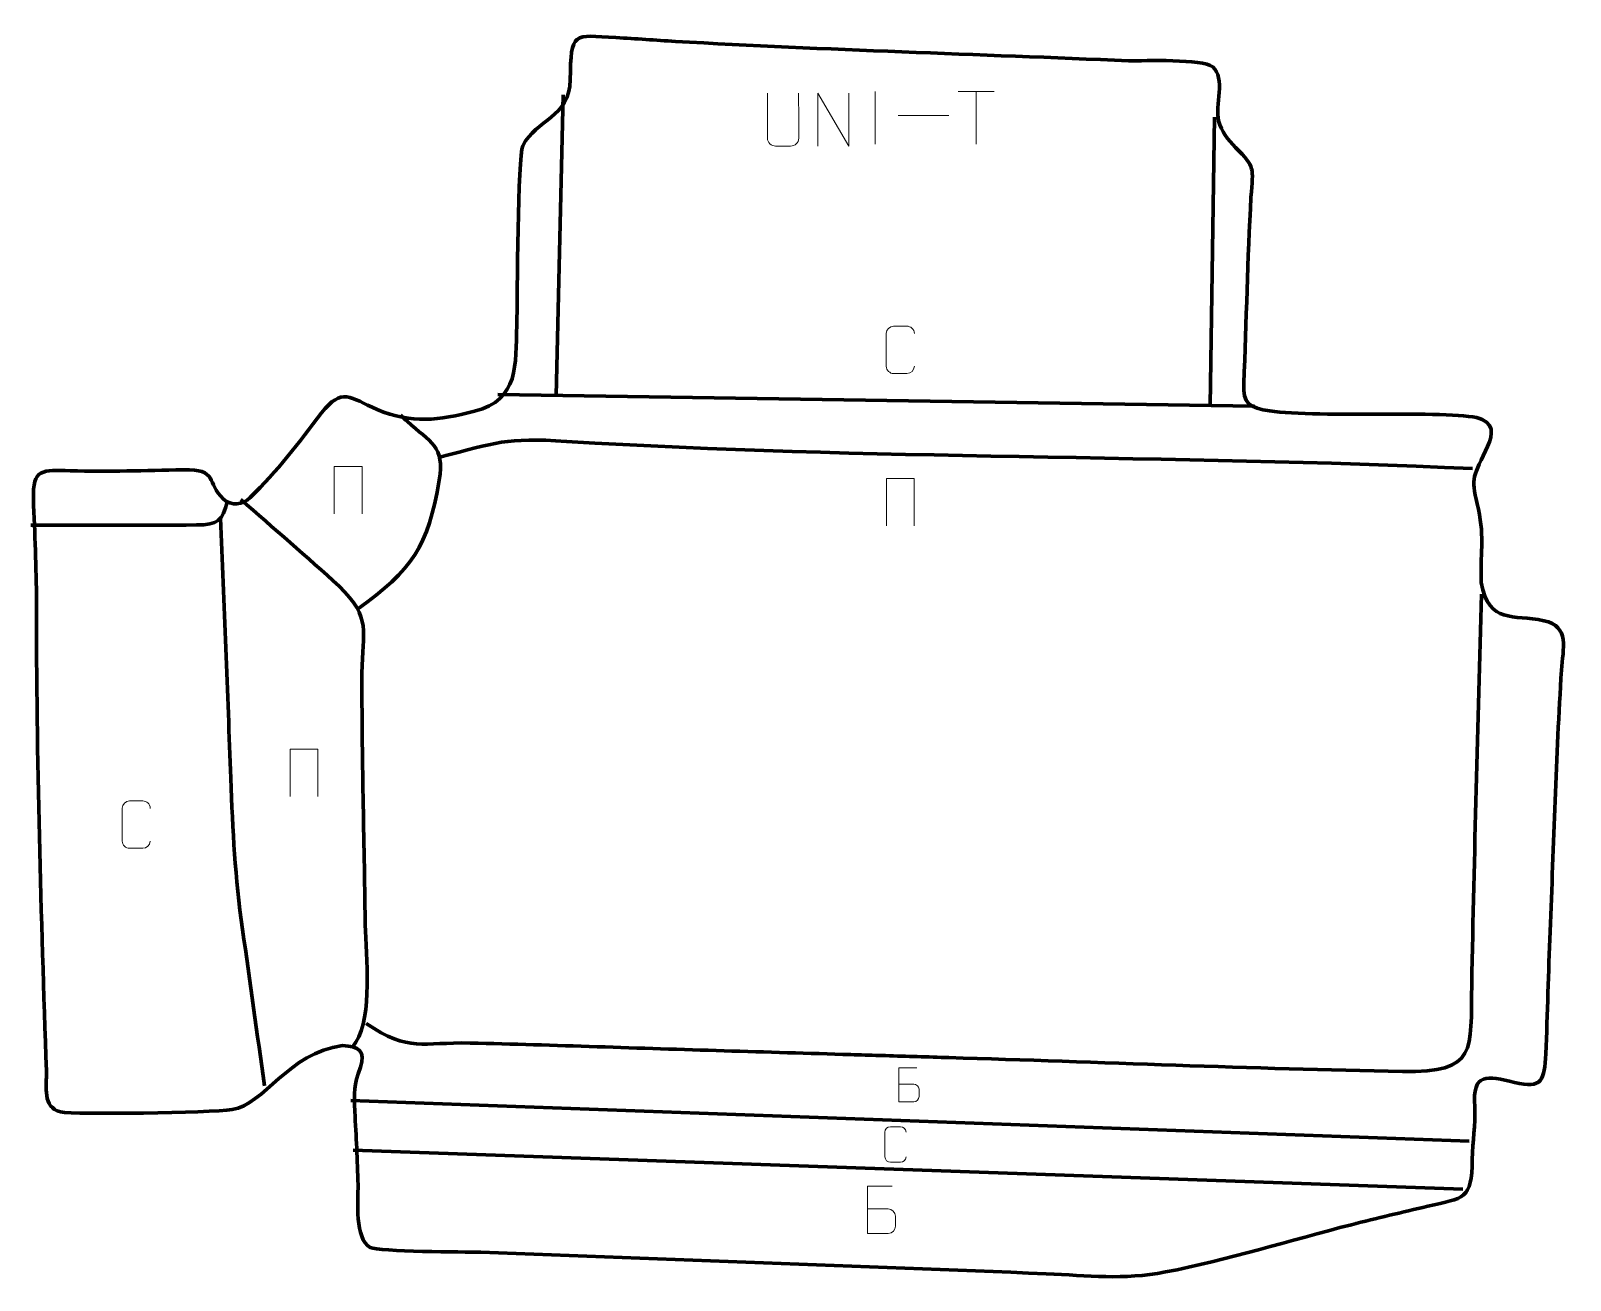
# Model space of a CAD drawing. Header units: millimetres. Extents: x -1328 to -600, y 395 to 986.
import ezdxf

# ---------------------------------------------------------------- set-up
doc = ezdxf.new("R2010")
doc.units = ezdxf.units.MM
doc.header["$MEASUREMENT"] = 0
doc.layers.add('layer 2', color=7, linetype='Continuous')
doc.layers.add('layer 3', color=7, linetype='Continuous')

msp = doc.modelspace()

# ---------------------------------------------------------------- linework, layer by layer
at = {"layer": 'layer 2', "color": 142, "lineweight": 158}
for points in [[(-1075.9824, 955.2263), (-1075.9824, 955.2263), (-1079.3913, 813.2444), (-1079.3913, 813.2444)], [(-768.0402, 944.7277), (-768.0402, 944.7277), (-770.1784, 808.3948), (-770.1784, 808.3948)], [(-1106.8405, 813.675), (-1106.8405, 813.675), (-749.1689, 808.0653), (-749.1689, 808.0653)], [(-1176.4329, 480.0498), (-1176.4329, 480.0498), (-647.5973, 460.8361), (-647.5973, 460.8361)], [(-1175.3147, 456.6113), (-1175.3147, 456.6113), (-650.638, 438.0877), (-650.638, 438.0877)]]:
    msp.add_open_spline(points, degree=3, dxfattribs=at)
for points, knots in [([(-1173.1947, 712.2013), (-1147.5096, 730.8589), (-1139.8047, 741.8976), (-1134.6145, 773.13), (-1134.6145, 773.13), (-1131.9404, 789.2213), (-1138.6979, 790.987), (-1149.7812, 800.9722), (-1149.7812, 800.9722), (-1150.8358, 801.9223), (-1151.8796, 802.8818), (-1152.924, 803.8431)], [0, 0, 0, 0, 0.25, 0.25, 0.25, 0.25, 0.5, 0.5, 0.5, 0.5, 1, 1, 1, 1]), ([(-1134.5218, 783.9765), (-1107.0613, 791.0109), (-1103.7046, 793.3193), (-1074.4039, 791.5093), (-1074.4039, 791.5093), (-932.8133, 782.7625), (-788.045, 785.3084), (-646.0389, 778.6086)], [0, 0, 0, 0, 0.33333333, 0.33333333, 0.33333333, 0.33333333, 1, 1, 1, 1]), ([(-1327.7192, 751.9106), (-1301.614, 752.0183), (-1275.406, 751.7967), (-1249.3253, 752.0146), (-1249.3253, 752.0146), (-1239.2663, 752.0987), (-1237.0626, 753.7856), (-1234.7626, 763.2948)], [0, 0, 0, 0, 0.33333333, 0.33333333, 0.33333333, 0.33333333, 1, 1, 1, 1]), ([(-1228.4342, 764.0831), (-1213.1014, 750.4686), (-1196.9326, 736.901), (-1181.9422, 723.0471), (-1181.9422, 723.0471), (-1166.2836, 707.7231), (-1171.0444, 702.031), (-1171.1325, 681.9022), (-1171.1325, 681.9022), (-1171.3028, 642.9819), (-1170.0874, 603.5098), (-1169.6419, 564.5063), (-1169.6419, 564.5063), (-1169.6419, 564.5063), (-1169.6247, 563.0036), (-1169.6247, 563.0036), (-1169.6247, 563.0036), (-1169.2248, 547.9563), (-1166.0002, 520.2635), (-1174.0415, 507.5263), (-1174.0415, 507.5263), (-1174.4459, 506.8857), (-1174.8624, 506.2544), (-1175.28, 505.6224)], [0, 0, 0, 0, 0.14285714, 0.14285714, 0.14285714, 0.14285714, 0.28571429, 0.28571429, 0.28571429, 0.28571429, 0.42857143, 0.42857143, 0.42857143, 0.42857143, 0.57142857, 0.57142857, 0.57142857, 0.57142857, 0.71428571, 0.71428571, 0.71428571, 0.71428571, 1, 1, 1, 1]), ([(-1237.9875, 755.2377), (-1236.4987, 715.2346), (-1234.6141, 672.292), (-1233.1536, 632.2879), (-1233.1536, 632.2879), (-1232.2313, 607.0271), (-1231.1579, 585.9196), (-1227.5831, 560.7567), (-1227.5831, 560.7567), (-1224.0907, 536.1732), (-1220.6912, 511.5761), (-1217.2422, 486.9864)], [0, 0, 0, 0, 0.25, 0.25, 0.25, 0.25, 0.5, 0.5, 0.5, 0.5, 1, 1, 1, 1]), ([(-1169.0924, 516.4207), (-1148.4874, 502.4644), (-1142.8554, 507.7072), (-1119.9555, 507.1599), (-1119.9555, 507.1599), (-1080.0308, 506.2059), (-1039.8865, 504.7002), (-999.9401, 503.4978), (-999.9401, 503.4978), (-979.9753, 502.8968), (-960.0105, 502.2959), (-940.0457, 501.6949), (-940.0457, 501.6949), (-935.5537, 501.5597), (-931.0616, 501.4245), (-926.5695, 501.2892), (-926.5695, 501.2892), (-926.5695, 501.2892), (-923.5748, 501.1991), (-923.5748, 501.1991), (-923.5748, 501.1991), (-913.5924, 500.8986), (-903.61, 500.5982), (-893.6276, 500.2977), (-893.6276, 500.2977), (-822.2518, 498.1333), (-750.5637, 495.0231), (-679.2088, 493.7139), (-679.2088, 493.7139), (-643.5943, 493.0604), (-647.0228, 503.6199), (-646.4576, 534.8009), (-646.4576, 534.8009), (-645.3431, 596.297), (-643.4034, 657.772), (-641.8893, 719.2586)], [0, 0, 0, 0, 0.1, 0.1, 0.1, 0.1, 0.2, 0.2, 0.2, 0.2, 0.3, 0.3, 0.3, 0.3, 0.4, 0.4, 0.4, 0.4, 0.5, 0.5, 0.5, 0.5, 0.6, 0.6, 0.6, 0.6, 0.7, 0.7, 0.7, 0.7, 0.8, 0.8, 0.8, 0.8, 1, 1, 1, 1])]:
    msp.add_open_spline(points, degree=3, knots=knots, dxfattribs=at)
at = {"layer": 'layer 3', "color": 242, "lineweight": 158}
msp.add_open_spline([(-1022.9103, 980.5148), (-951.6439, 976.5083), (-880.0253, 974.3979), (-808.6637, 971.3707), (-808.6637, 971.3707), (-801.0698, 971.2977), (-773.7185, 972.3991), (-768.8927, 968.43), (-768.8927, 968.43), (-762.7414, 963.3708), (-767.8742, 950.0403), (-766.1035, 942.9293), (-766.1035, 942.9293), (-764.8324, 937.8249), (-761.6605, 934.1548), (-758.1681, 930.4088), (-758.1681, 930.4088), (-748.4216, 920.5154), (-749.9465, 921.3818), (-750.822, 906.907), (-750.822, 906.907), (-752.5215, 877.7002), (-752.9469, 848.1217), (-754.2158, 818.797), (-754.2158, 818.797), (-754.6289, 809.2509), (-751.5027, 807.3589), (-741.9866, 805.8873), (-741.9866, 805.8873), (-719.4064, 802.3953), (-652.085, 806.7243), (-641.5723, 801.9076), (-641.5723, 801.9076), (-634.717, 798.7666), (-637.2729, 792.6873), (-639.974, 787.0074), (-639.974, 787.0074), (-646.2564, 773.7964), (-646.8373, 773.7482), (-643.2818, 759.425), (-643.2818, 759.425), (-640.2982, 745.3984), (-642.5514, 737.875), (-641.9458, 724.7706), (-641.9458, 724.7706), (-638.2337, 704.8493), (-626.9678, 709.9705), (-612.3628, 706.7519), (-612.3628, 706.7519), (-599.8967, 704.0047), (-603.3791, 693.4966), (-604.0223, 683.4035), (-604.0223, 683.4035), (-606.6325, 642.441), (-607.6958, 600.9603), (-609.4027, 559.9209), (-609.4027, 559.9209), (-610.1924, 540.6226), (-610.5852, 521.279), (-611.4521, 501.9965), (-611.4521, 501.9965), (-612.058, 489.8989), (-613.1145, 485.2571), (-626.2086, 488.553), (-626.2086, 488.553), (-639.3128, 491.7594), (-646.1698, 493.2573), (-645.0458, 477.0028), (-645.0458, 477.0028), (-644.5617, 468.2239), (-646.1261, 461.0955), (-646.2099, 452.1953), (-646.2099, 452.1953), (-646.3912, 432.9392), (-649.9781, 434.143), (-667.2391, 430.043), (-667.2391, 430.043), (-679.382, 427.1587), (-691.2592, 424.381), (-703.3734, 421.3214), (-703.3734, 421.3214), (-732.1276, 413.9543), (-762.2775, 404.5121), (-791.2415, 398.9672), (-791.2415, 398.9672), (-811.4993, 395.0891), (-827.583, 397.2414), (-847.7309, 398.1731), (-847.7309, 398.1731), (-936.7838, 401.5474), (-1025.8366, 404.925), (-1114.8895, 408.3011), (-1114.8895, 408.3011), (-1122.791, 408.5118), (-1163.2015, 408.4473), (-1167.1913, 410.6166), (-1167.1913, 410.6166), (-1174.7259, 414.7134), (-1172.8726, 432.4431), (-1173.0146, 440.0898), (-1173.0146, 440.0898), (-1173.2534, 451.9144), (-1173.9499, 463.0373), (-1174.4967, 474.7729), (-1174.4967, 474.7729), (-1174.9414, 484.3153), (-1174.9396, 486.8482), (-1171.9117, 495.7591), (-1171.9117, 495.7591), (-1169.3542, 503.2857), (-1172.6854, 505.7767), (-1180.3202, 505.9253), (-1180.3202, 505.9253), (-1206.1216, 502.6997), (-1217.322, 477.8767), (-1232.4754, 475.6917), (-1232.4754, 475.6917), (-1243.0794, 474.1627), (-1306.7673, 473.2142), (-1313.6485, 474.6581), (-1313.6485, 474.6581), (-1322.4378, 476.9042), (-1320.1004, 486.391), (-1320.3548, 493.9636), (-1320.3548, 493.9636), (-1322.807, 566.9475), (-1325.1099, 642.4744), (-1325.0487, 715.6809), (-1325.0487, 715.6809), (-1325.0351, 731.9907), (-1325.8926, 747.9554), (-1326.4749, 764.2512), (-1326.4749, 764.2512), (-1326.9894, 778.6513), (-1322.2176, 778.0296), (-1309.0531, 777.623), (-1309.0531, 777.623), (-1290.8044, 777.1214), (-1273.8699, 777.7163), (-1255.7209, 778.1117), (-1255.7209, 778.1117), (-1238.8454, 778.4794), (-1244.8856, 771.9701), (-1236.6274, 764.2615), (-1236.6274, 764.2615), (-1232.899, 760.7814), (-1227.6002, 761.4914), (-1224.0234, 764.9065), (-1224.0234, 764.9065), (-1211.073, 777.5461), (-1201.0521, 790.5998), (-1190.288, 805.0157), (-1190.288, 805.0157), (-1180.4081, 817.1098), (-1177.0267, 812.3188), (-1164.0292, 806.5224), (-1164.0292, 806.5224), (-1147.1883, 799.8861), (-1135.1329, 801.2416), (-1117.9436, 805.7197), (-1117.9436, 805.7197), (-1096.6223, 811.2743), (-1098.6192, 827.7108), (-1097.9752, 846.2355), (-1097.9752, 846.2355), (-1097.5111, 859.5835), (-1097.6508, 925.9363), (-1095.0486, 931.2292), (-1095.0486, 931.2292), (-1088.8422, 943.8527), (-1072.9945, 944.1246), (-1072.7036, 962.4822), (-1072.7036, 962.4822), (-1072.3384, 985.5294), (-1071.269, 983.4526), (-1051.0561, 982.3221), (-1051.0561, 982.3221), (-1041.6634, 981.7968), (-1032.2941, 981.0745), (-1022.9103, 980.5148)], degree=3, knots=[0, 0, 0, 0, 0.02173913, 0.02173913, 0.02173913, 0.02173913, 0.04347826, 0.04347826, 0.04347826, 0.04347826, 0.06521739, 0.06521739, 0.06521739, 0.06521739, 0.08695652, 0.08695652, 0.08695652, 0.08695652, 0.10869565, 0.10869565, 0.10869565, 0.10869565, 0.13043478, 0.13043478, 0.13043478, 0.13043478, 0.15217391, 0.15217391, 0.15217391, 0.15217391, 0.17391304, 0.17391304, 0.17391304, 0.17391304, 0.19565217, 0.19565217, 0.19565217, 0.19565217, 0.2173913, 0.2173913, 0.2173913, 0.2173913, 0.23913043, 0.23913043, 0.23913043, 0.23913043, 0.26086957, 0.26086957, 0.26086957, 0.26086957, 0.2826087, 0.2826087, 0.2826087, 0.2826087, 0.30434783, 0.30434783, 0.30434783, 0.30434783, 0.32608696, 0.32608696, 0.32608696, 0.32608696, 0.34782609, 0.34782609, 0.34782609, 0.34782609, 0.36956522, 0.36956522, 0.36956522, 0.36956522, 0.39130435, 0.39130435, 0.39130435, 0.39130435, 0.41304348, 0.41304348, 0.41304348, 0.41304348, 0.43478261, 0.43478261, 0.43478261, 0.43478261, 0.45652174, 0.45652174, 0.45652174, 0.45652174, 0.47826087, 0.47826087, 0.47826087, 0.47826087, 0.5, 0.5, 0.5, 0.5, 0.52173913, 0.52173913, 0.52173913, 0.52173913, 0.54347826, 0.54347826, 0.54347826, 0.54347826, 0.56521739, 0.56521739, 0.56521739, 0.56521739, 0.58695652, 0.58695652, 0.58695652, 0.58695652, 0.60869565, 0.60869565, 0.60869565, 0.60869565, 0.63043478, 0.63043478, 0.63043478, 0.63043478, 0.65217391, 0.65217391, 0.65217391, 0.65217391, 0.67391304, 0.67391304, 0.67391304, 0.67391304, 0.69565217, 0.69565217, 0.69565217, 0.69565217, 0.7173913, 0.7173913, 0.7173913, 0.7173913, 0.73913043, 0.73913043, 0.73913043, 0.73913043, 0.76086957, 0.76086957, 0.76086957, 0.76086957, 0.7826087, 0.7826087, 0.7826087, 0.7826087, 0.80434783, 0.80434783, 0.80434783, 0.80434783, 0.82608696, 0.82608696, 0.82608696, 0.82608696, 0.84782609, 0.84782609, 0.84782609, 0.84782609, 0.86956522, 0.86956522, 0.86956522, 0.86956522, 0.89130435, 0.89130435, 0.89130435, 0.89130435, 0.91304348, 0.91304348, 0.91304348, 0.91304348, 0.93478261, 0.93478261, 0.93478261, 0.93478261, 0.95652174, 0.95652174, 0.95652174, 0.95652174, 1, 1, 1, 1], dxfattribs=at)
at = {"layer": 'layer 3', "color": 250, "lineweight": 9}
for points, knots in [([(-964.6953, 956.0301), (-964.6957, 950.4906), (-964.5999, 940.2888), (-964.5995, 934.7484), (-964.5995, 934.7484), (-964.7393, 932.5089), (-966.4165, 931.0827), (-968.5642, 931.0722), (-968.5642, 931.0722), (-970.8961, 931.0726), (-973.228, 931.0726), (-975.5595, 931.0722), (-975.5595, 931.0722), (-977.4845, 930.9707), (-979.4566, 932.7872), (-979.4454, 934.7317), (-979.4454, 934.7317), (-979.4451, 940.2936), (-979.3497, 950.469), (-979.3501, 956.0301)], [0, 0, 0, 0, 0.16666667, 0.16666667, 0.16666667, 0.16666667, 0.33333333, 0.33333333, 0.33333333, 0.33333333, 0.5, 0.5, 0.5, 0.5, 0.66666667, 0.66666667, 0.66666667, 0.66666667, 1, 1, 1, 1]), ([(-955.5843, 931.0764), (-955.5843, 931.0764), (-955.5843, 956.0299), (-955.5843, 956.0299), (-955.5843, 956.0299), (-955.5843, 956.0299), (-940.9295, 931.0764), (-940.9295, 931.0764), (-940.9295, 931.0764), (-940.9295, 931.0764), (-940.9295, 956.0299), (-940.9295, 956.0299)], [0, 0, 0, 0, 0.25, 0.25, 0.25, 0.25, 0.5, 0.5, 0.5, 0.5, 1, 1, 1, 1]), ([(-909.9694, 826.9879), (-910.0946, 824.9069), (-911.5968, 823.5817), (-913.5205, 823.572), (-913.5205, 823.572), (-915.6091, 823.5723), (-917.6977, 823.5723), (-919.786, 823.572), (-919.786, 823.572), (-921.5102, 823.4776), (-923.2766, 825.1655), (-923.2666, 826.9723), (-923.2666, 826.9723), (-923.2662, 832.1405), (-923.2662, 837.3082), (-923.2666, 842.4756), (-923.2666, 842.4756), (-923.2628, 844.3907), (-921.6983, 845.9306), (-919.7704, 845.9185), (-919.7704, 845.9185), (-917.6874, 845.9185), (-915.6039, 845.9185), (-913.5205, 845.9185), (-913.5205, 845.9185), (-911.777, 845.9503), (-909.9933, 844.6144), (-909.9694, 842.431)], [0, 0, 0, 0, 0.125, 0.125, 0.125, 0.125, 0.25, 0.25, 0.25, 0.25, 0.375, 0.375, 0.375, 0.375, 0.5, 0.5, 0.5, 0.5, 0.625, 0.625, 0.625, 0.625, 0.75, 0.75, 0.75, 0.75, 1, 1, 1, 1]), ([(-1184.2329, 757.2462), (-1184.2329, 757.2462), (-1184.2329, 779.5965), (-1184.2329, 779.5965), (-1184.2329, 779.5965), (-1184.2329, 779.5965), (-1171.1146, 779.5965), (-1171.1146, 779.5965), (-1171.1146, 779.5965), (-1171.1146, 779.5965), (-1171.1146, 757.2462), (-1171.1146, 757.2462)], [0, 0, 0, 0, 0.25, 0.25, 0.25, 0.25, 0.5, 0.5, 0.5, 0.5, 1, 1, 1, 1]), ([(-923.1772, 751.6017), (-923.1772, 751.6017), (-923.1772, 773.952), (-923.1772, 773.952), (-923.1772, 773.952), (-923.1772, 773.952), (-910.0589, 773.952), (-910.0589, 773.952), (-910.0589, 773.952), (-910.0589, 773.952), (-910.0589, 751.6017), (-910.0589, 751.6017)], [0, 0, 0, 0, 0.25, 0.25, 0.25, 0.25, 0.5, 0.5, 0.5, 0.5, 1, 1, 1, 1]), ([(-1205.1018, 623.6776), (-1205.1018, 623.6776), (-1205.1018, 646.0279), (-1205.1018, 646.0279), (-1205.1018, 646.0279), (-1205.1018, 646.0279), (-1191.9835, 646.0279), (-1191.9835, 646.0279), (-1191.9835, 646.0279), (-1191.9835, 646.0279), (-1191.9835, 623.6776), (-1191.9835, 623.6776)], [0, 0, 0, 0, 0.25, 0.25, 0.25, 0.25, 0.5, 0.5, 0.5, 0.5, 1, 1, 1, 1]), ([(-1271.214, 602.621), (-1271.3392, 600.54), (-1272.8414, 599.2148), (-1274.7651, 599.2051), (-1274.7651, 599.2051), (-1276.8537, 599.2054), (-1278.9423, 599.2054), (-1281.0306, 599.2051), (-1281.0306, 599.2051), (-1282.7548, 599.1107), (-1284.5212, 600.7986), (-1284.5112, 602.6054), (-1284.5112, 602.6054), (-1284.5108, 607.7736), (-1284.5108, 612.9413), (-1284.5112, 618.1087), (-1284.5112, 618.1087), (-1284.5074, 620.0238), (-1282.9429, 621.5637), (-1281.015, 621.5516), (-1281.015, 621.5516), (-1278.932, 621.5516), (-1276.8485, 621.5516), (-1274.7651, 621.5516), (-1274.7651, 621.5516), (-1273.0216, 621.5834), (-1271.2379, 620.2475), (-1271.214, 618.0641)], [0, 0, 0, 0, 0.125, 0.125, 0.125, 0.125, 0.25, 0.25, 0.25, 0.25, 0.375, 0.375, 0.375, 0.375, 0.5, 0.5, 0.5, 0.5, 0.625, 0.625, 0.625, 0.625, 0.75, 0.75, 0.75, 0.75, 1, 1, 1, 1]), ([(-917.344, 487.7483), (-914.9947, 487.7485), (-912.6452, 487.7485), (-910.2955, 487.7483), (-910.2955, 487.7483), (-909.02, 487.7371), (-907.7781, 486.6162), (-907.7781, 485.2928), (-907.7781, 485.2928), (-907.7783, 484.5642), (-907.7783, 482.5954), (-907.7781, 481.8665), (-907.7781, 481.8665), (-907.7667, 480.6669), (-908.7624, 479.3666), (-910.2612, 479.3776), (-910.2612, 479.3776), (-912.6113, 479.3778), (-914.961, 479.3778), (-917.3105, 479.3776), (-917.3105, 479.3776), (-917.3105, 484.7482), (-917.3105, 490.1187), (-917.3105, 495.4889), (-917.3105, 495.4889), (-915.7779, 495.4889), (-910.3919, 495.4889), (-908.8591, 495.4889)], [0, 0, 0, 0, 0.125, 0.125, 0.125, 0.125, 0.25, 0.25, 0.25, 0.25, 0.375, 0.375, 0.375, 0.375, 0.5, 0.5, 0.5, 0.5, 0.625, 0.625, 0.625, 0.625, 0.75, 0.75, 0.75, 0.75, 1, 1, 1, 1]), ([(-913.9108, 453.3783), (-914.005, 451.8133), (-915.1347, 450.8166), (-916.5814, 450.8094), (-916.5814, 450.8094), (-918.1522, 450.8096), (-919.7229, 450.8096), (-921.2934, 450.8094), (-921.2934, 450.8094), (-922.5901, 450.7384), (-923.9185, 452.0078), (-923.911, 453.3666), (-923.911, 453.3666), (-923.9107, 457.2533), (-923.9107, 461.1397), (-923.911, 465.0259), (-923.911, 465.0259), (-923.9081, 466.4661), (-922.7316, 467.6243), (-921.2817, 467.6152), (-921.2817, 467.6152), (-919.7151, 467.6152), (-918.1483, 467.6152), (-916.5814, 467.6152), (-916.5814, 467.6152), (-915.2702, 467.6391), (-913.9288, 466.6344), (-913.9108, 464.9924)], [0, 0, 0, 0, 0.125, 0.125, 0.125, 0.125, 0.25, 0.25, 0.25, 0.25, 0.375, 0.375, 0.375, 0.375, 0.5, 0.5, 0.5, 0.5, 0.625, 0.625, 0.625, 0.625, 0.75, 0.75, 0.75, 0.75, 1, 1, 1, 1]), ([(-932.1866, 428.7803), (-928.9276, 428.7807), (-925.6683, 428.7807), (-922.4086, 428.7803), (-922.4086, 428.7803), (-920.6392, 428.7648), (-918.9163, 427.2098), (-918.9163, 425.374), (-918.9163, 425.374), (-918.9167, 424.3632), (-918.9167, 421.6319), (-918.9163, 420.6208), (-918.9163, 420.6208), (-918.9005, 418.9567), (-920.2818, 417.1529), (-922.3611, 417.1681), (-922.3611, 417.1681), (-925.6211, 417.1684), (-928.8808, 417.1684), (-932.1402, 417.1681), (-932.1402, 417.1681), (-932.1402, 424.6185), (-932.1402, 432.0686), (-932.1402, 439.5184), (-932.1402, 439.5184), (-930.0141, 439.5184), (-922.5424, 439.5184), (-920.416, 439.5184)], [0, 0, 0, 0, 0.125, 0.125, 0.125, 0.125, 0.25, 0.25, 0.25, 0.25, 0.375, 0.375, 0.375, 0.375, 0.5, 0.5, 0.5, 0.5, 0.625, 0.625, 0.625, 0.625, 0.75, 0.75, 0.75, 0.75, 1, 1, 1, 1])]:
    msp.add_open_spline(points, degree=3, knots=knots, dxfattribs=at)
for points in [[(-928.4353, 956.9068), (-928.4353, 956.9068), (-928.4353, 931.9327), (-928.4353, 931.9327)], [(-889.2446, 956.873), (-889.2446, 956.873), (-872.2574, 956.873), (-872.2574, 956.873)], [(-880.7508, 931.943), (-880.7508, 931.943), (-880.7508, 956.8965), (-880.7508, 956.8965)], [(-917.6659, 945.5034), (-917.6659, 945.5034), (-893.6879, 945.5034), (-893.6879, 945.5034)]]:
    msp.add_open_spline(points, degree=3, dxfattribs=at)

doc.saveas('drawing.dxf')
